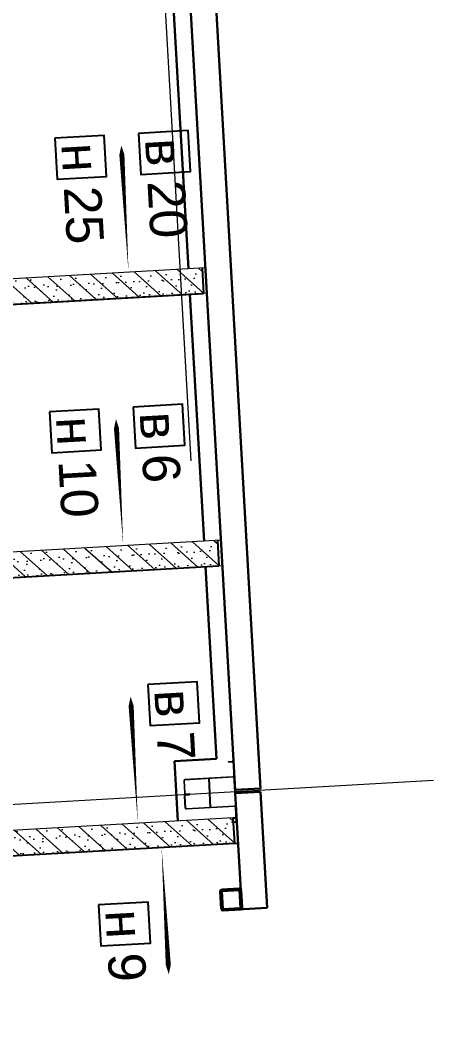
# Model space of a CAD drawing. Header units: metres. Extents: x 107714.6 to 107779.8, y 110796.6 to 110847.9.
# Drawn here: x 107776.04 to 107778.48, y 110811.93 to 110817.96 of the extents above; entities that cross this region are included whole.
import ezdxf

# ---------------------------------------------------------------- set-up
doc = ezdxf.new("R2010")
doc.units = ezdxf.units.M
doc.linetypes.add('CENTER', pattern=[50.8, 31.75, -6.35, 6.35, -6.35])
for name, color, linetype in [('2023.11.08_В_ОТКЛОНЕНИЯ', 7, 'Continuous'), ('2023.11.08_Н_ОТКЛОНЕНИЯ', 7, 'Continuous'), ('_1-1_ Внутренние стены', 7, 'Continuous'), ('Слой3', 7, 'Continuous')]:
    doc.layers.add(name, color=color, linetype=linetype)
doc.layers.add('Вспомогательные', color=6, linetype='Continuous', plot=False)
doc.layers.add('Несущие колонны', color=7, linetype='Continuous', lineweight=18, true_color=0x800040)
for name, color, linetype, lineweight in [('ОСИ', 251, 'CENTER', 18), ('Размерные', 45, 'Continuous', 15), ('Стены', 7, 'Continuous', 18), ('Стены разрез', 7, 'Continuous', 30)]:
    doc.layers.add(name, color=color, linetype=linetype, lineweight=lineweight)
doc.styles.add('AxeAndPointZ', font='arial.ttf')

# ---------------------------------------------------------------- blocks, each defined once
blk = doc.blocks.new('243_КолоннаНесущая_Труба_ГОСТ 30245-2003 - 120x120x5-V6-_О__L1_0_000_')
at = {"layer": 'Несущие колонны', "color": 7, "lineweight": 40}
for p, q in [((-60, 51), (-60, -51)), ((-55, -51), (-55, 51)), ((51, 60), (-51, 60)), ((-51, 55), (51, 55)), ((55, 51), (55, -51)), ((60, -51), (60, 51)), ((51, -55), (-51, -55)), ((-51, -60), (51, -60))]:
    blk.add_line(p, q, dxfattribs=at)
for centre, radius, start, end in [((-51, 51), 9, 90, 180), ((-51, 51), 4, 90, 180), ((51, 51), 9, 0, 90), ((51, 51), 4, 0, 90), ((-51, -51), 9, 180, 270), ((-51, -51), 4, 180, 270), ((51, -51), 4, 270, 0), ((51, -51), 9, 270, 360)]:
    blk.add_arc(centre, radius, start, end, dxfattribs=at)
blk = doc.blocks.new('к3')
at = {"color": 0, "linetype": 'ByBlock', "lineweight": -2, "ltscale": 200}
for p, q in [((4147417.8, 542805.7), (4147417.8, 542828.2)), ((4147417.8, 542805.7), (4147420.8, 542805.7)), ((4147420.8, 542805.7), (4147420.8, 542828.2)), ((4147425.8, 542836.2), (4147504.8, 542836.2)), ((4147425.8, 542833.2), (4147504.8, 542833.2)), ((4147509.8, 542828.2), (4147509.8, 542544.2)), ((4147512.8, 542828.2), (4147512.8, 542544.2)), ((4147682.8, 542828.2), (4147682.8, 542544.2)), ((4147685.8, 542828.2), (4147685.8, 542544.2)), ((4147769.8, 542836.2), (4147690.8, 542836.2)), ((4147769.8, 542833.2), (4147690.8, 542833.2)), ((4147774.8, 542805.7), (4147774.8, 542828.2)), ((4147777.8, 542805.7), (4147774.8, 542805.7)), ((4147777.8, 542805.7), (4147777.8, 542828.2)), ((4147593.8, 542544.2), (4147593.8, 542566.7)), ((4147593.8, 542566.7), (4147596.8, 542566.7)), ((4147596.8, 542544.2), (4147596.8, 542566.7)), ((4147598.8, 542544.2), (4147598.8, 542566.7)), ((4147601.8, 542566.7), (4147598.8, 542566.7)), ((4147601.8, 542544.2), (4147601.8, 542566.7)), ((4147517.8, 542539.2), (4147588.8, 542539.2)), ((4147517.8, 542536.2), (4147588.8, 542536.2)), ((4147677.8, 542539.2), (4147606.8, 542539.2)), ((4147677.8, 542536.2), (4147606.8, 542536.2))]:
    blk.add_line(p, q, dxfattribs=at)
for centre, radius, start, end in [((4147425.8, 542828.2), 8, 90, 180), ((4147425.8, 542828.2), 5, 90, 180), ((4147504.8, 542828.2), 8, 0, 90), ((4147504.8, 542828.2), 5, 0, 90), ((4147690.8, 542828.2), 8, 90, 180), ((4147690.8, 542828.2), 5, 90, 180), ((4147769.8, 542828.2), 8, 0, 90), ((4147769.8, 542828.2), 5, 0, 90), ((4147517.8, 542544.2), 8, 180, 270), ((4147517.8, 542544.2), 5, 180, 270), ((4147588.8, 542544.2), 8, 270, 0), ((4147588.8, 542544.2), 5, 270, 0), ((4147606.8, 542544.2), 8, 180, 270), ((4147606.8, 542544.2), 5, 180, 270), ((4147677.8, 542544.2), 5, 270, 0), ((4147677.8, 542544.2), 8, 270, 0)]:
    blk.add_arc(centre, radius, start, end, dxfattribs=at)
at = {"layer": 'Вспомогательные', "color": 0, "ltscale": 10}
for p, q in [((4147690.3, 542836.2), (4147505.3, 542836.2)), ((4147682.8, 542686.2), (4147512.8, 542686.2))]:
    blk.add_line(p, q, dxfattribs=at)

msp = doc.modelspace()

# ---------------------------------------------------------------- hatches: boundary and pattern name
at = {"layer": '_1-1_ Внутренние стены', "linetype": 'Continuous', "lineweight": 0, "true_color": 0x000000}
h = msp.add_hatch(dxfattribs=at)
h.set_pattern_fill('ГАЗОБЕТОН_0004', color=18, scale=0.001, angle=-86.74695, style=0, pattern_type=2)
h.set_pattern_definition([(318.25305, (107768.33842, 110772.80204), (0.05992578, 0.06714835), []), (3.25305, (107768.39835, 110772.86919), (-0.00459642, 0.08086948), [0, -0.054, 0, -0.081]), (68.25305, (107768.4655, 110772.809265), (0.07523517, -0.03001115), [0, -0.0396, 0, -0.0684])])
h.paths.add_polyline_path([(107773.2761, 110816.284), (107777.1099, 110816.5019), (107777.1184, 110816.3522), (107773.2846, 110816.1343)])
h = msp.add_hatch(dxfattribs=at)
h.set_pattern_fill('ГАЗОБЕТОН_0004', color=18, scale=0.001, angle=-86.74695, style=0, pattern_type=2)
h.set_pattern_definition([(318.25305, (107768.42978, 110771.19464), (0.05992578, 0.06714835), []), (3.25305, (107768.48971, 110771.261785), (-0.00459642, 0.08086948), [0, -0.054, 0, -0.081]), (68.25305, (107768.55686, 110771.20186), (0.07523517, -0.03001115), [0, -0.0396, 0, -0.0684])])
h.paths.add_polyline_path([(107773.3675, 110814.6766), (107777.2013, 110814.8945), (107777.2098, 110814.7448), (107773.376, 110814.5268)])
h = msp.add_hatch(dxfattribs=at)
h.set_pattern_fill('ГАЗОБЕТОН_0004', color=18, scale=0.001, angle=-86.74695, style=0, pattern_type=2)
h.set_pattern_definition([(318.25305, (107768.52285, 110769.55728), (0.05992578, 0.06714835), []), (3.25305, (107768.58277, 110769.62443), (-0.00459642, 0.08086948), [0, -0.054, 0, -0.081]), (68.25305, (107768.64992, 110769.5645), (0.07523517, -0.03001115), [0, -0.0396, 0, -0.0684])])
h.paths.add_polyline_path([(107773.4605, 110813.0392), (107777.2944, 110813.2572), (107777.3029, 110813.1074), (107773.4691, 110812.8895)])

# ---------------------------------------------------------------- linework, layer by layer
for points in [[(107777.1099, 110816.5019), (107777.1184, 110816.3522)], [(107777.2013, 110814.8945), (107777.2098, 110814.7448)], [(107777.2944, 110813.2572), (107777.3143, 110813.2583)], [(107777.3029, 110813.1074), (107777.2944, 110813.2572)], [(107777.3029, 110813.1074), (107777.3228, 110813.1085)]]:
    msp.add_lwpolyline(points)
at = {"layer": '2023.11.08_В_ОТКЛОНЕНИЯ'}
for points in [[(107776.6758, 110816.4772, 0, 0, 0), (107776.6333, 110817.226, 0, 0.16, 0), (107776.6503, 110816.9265, 0.03, 0.03, 0), (107776.6758, 110816.4772, 0, 0, 0)], [(107776.6442, 110814.8628, 0, 0, 0), (107776.6016, 110815.6116, 0, 0.16, 0), (107776.6186, 110815.3121, 0.03, 0.03, 0), (107776.6442, 110814.8628, 0, 0, 0)], [(107776.7307, 110813.2251, 0, 0, 0), (107776.6881, 110813.9739, 0, 0.16, 0), (107776.7051, 110813.6744, 0.03, 0.03, 0), (107776.7307, 110813.2251, 0, 0, 0)]]:
    msp.add_lwpolyline(points, format="xyseb", dxfattribs=at)
for points in [[(107776.7341, 110817.2964), (107776.7479, 110817.0548), (107777.0407, 110817.0714), (107777.027, 110817.313), (107776.7341, 110817.2964)], [(107776.7025, 110815.682), (107776.7162, 110815.4404), (107777.009, 110815.457), (107776.9953, 110815.6986), (107776.7025, 110815.682)], [(107776.789, 110814.0442), (107776.8027, 110813.8026), (107777.0955, 110813.8193), (107777.0818, 110814.0609), (107776.789, 110814.0442)]]:
    msp.add_lwpolyline(points, dxfattribs=at)
at = {"layer": '2023.11.08_Н_ОТКЛОНЕНИЯ'}
for points in [[(107776.6758, 110816.4772, 0, 0, 0), (107776.6333, 110817.226, 0, 0.16, 0), (107776.6503, 110816.9265, 0.03, 0.03, 0), (107776.6758, 110816.4772, 0, 0, 0)], [(107776.6442, 110814.8628, 0, 0, 0), (107776.6016, 110815.6116, 0, 0.16, 0), (107776.6186, 110815.3121, 0.03, 0.03, 0), (107776.6442, 110814.8628, 0, 0, 0)], [(107776.8711, 110813.0829, 0, 0, 0), (107776.9136, 110812.3341, 0, 0.16, 0), (107776.8966, 110812.6336, 0.03, 0.03, 0), (107776.8711, 110813.0829, 0, 0, 0)]]:
    msp.add_lwpolyline(points, format="xyseb", dxfattribs=at)
for points in [[(107776.2399, 110817.2683), (107776.2537, 110817.0267), (107776.5465, 110817.0433), (107776.5328, 110817.2849), (107776.2399, 110817.2683)], [(107776.2083, 110815.6539), (107776.222, 110815.4123), (107776.5148, 110815.4289), (107776.5011, 110815.6705), (107776.2083, 110815.6539)], [(107776.4994, 110812.7443), (107776.5131, 110812.5027), (107776.8059, 110812.5193), (107776.7922, 110812.761), (107776.4994, 110812.7443)]]:
    msp.add_lwpolyline(points, dxfattribs=at)
at = {"layer": 'ОСИ'}
for p, q in [((107775.2427, 110847.0626), (107777.9358, 110799.68)), ((107763.7422, 110812.6421), (107778.4767, 110813.4796))]:
    msp.add_line(p, q, dxfattribs=at)
at = {"layer": 'Слой3', "color": 6}
for points in [[(107773.2846, 110816.1343), (107777.1184, 110816.3522)], [(107773.376, 110814.5268), (107777.2098, 110814.7448)], [(107777.3029, 110813.1074), (107773.4691, 110812.8895)]]:
    msp.add_lwpolyline(points, dxfattribs=at)
at = {"layer": 'Стены', "lineweight": 18}
for points in [[(107777.1299, 110816.5031), (107773.2761, 110816.284)], [(107777.1384, 110816.3533), (107773.2846, 110816.1343)], [(107777.2213, 110814.8956), (107773.3675, 110814.6766)], [(107777.2298, 110814.7459), (107773.376, 110814.5268)], [(107777.2944, 110813.2572), (107773.4605, 110813.0392)], [(107777.2908, 110813.2319), (107777.2853, 110813.2316)], [(107777.3029, 110813.1074), (107773.4691, 110812.8895)]]:
    msp.add_lwpolyline(points, dxfattribs=at)
at = {"layer": 'Стены разрез'}
for p, q in [((107777.4547, 110813.4315), (107777.1154, 110819.4019)), ((107776.9656, 110819.3934), (107777.305, 110813.423)), ((107776.8825, 110819.0932), (107777.0301, 110816.4974)), ((107777.0386, 110816.3476), (107777.1214, 110814.89)), ((107777.1299, 110814.7402), (107777.1944, 110813.6065)), ((107777.1944, 110813.6065), (107776.9468, 110813.5925)), ((107776.9468, 110813.5925), (107776.9669, 110813.2385)), ((107777.305, 110813.423), (107777.4547, 110813.4315)), ((107777.4559, 110813.4116), (107777.3061, 110813.4031)), ((107777.3061, 110813.4031), (107777.3387, 110812.83)), ((107777.4947, 110812.7277), (107777.4559, 110813.4116)), ((107777.32, 110812.7177), (107777.4948, 110812.7277)), ((107777.3445, 110812.7281), (107777.345, 110812.7192))]:
    msp.add_line(p, q, dxfattribs=at)

# ---------------------------------------------------------------- block references
at = {"layer": 'Несущие колонны', "color": 7, "xscale": 0.0009999999999999998, "yscale": 0.0009999999999999998, "zscale": 0.0009999999999999998, "rotation": 273.2530497448619}
msp.add_blockref('243_КолоннаНесущая_Труба_ГОСТ 30245-2003 - 120x120x5-V6-_О__L1_0_000_', (107777.2817, 110812.7757), dxfattribs=at)
at = {"layer": 'Размерные', "color": 0, "xscale": 0.0009999999999999998, "yscale": 0.0009999999999999998, "zscale": 0.0009999999999999998, "rotation": 273.2530497448619}
msp.add_blockref('к3', (106999.9847, 114923.5238), dxfattribs=at)

# ---------------------------------------------------------------- texts
at = {"layer": '2023.11.08_В_ОТКЛОНЕНИЯ', "style": 'AxeAndPointZ'}
for s, p in [('в 20', (107776.7729, 110817.2618)), ('в 6', (107776.7412, 110815.6474)), ('в 7', (107776.8277, 110814.0097))]:
    msp.add_text(s, height=0.22, rotation=273.25305, dxfattribs=at).set_placement(p)
at = {"layer": '2023.11.08_Н_ОТКЛОНЕНИЯ', "style": 'AxeAndPointZ'}
for s, p in [('н 25', (107776.2787, 110817.2337)), ('н 10', (107776.247, 110815.6193)), ('н 9', (107776.5381, 110812.7098))]:
    msp.add_text(s, height=0.22, rotation=273.25305, dxfattribs=at).set_placement(p)

doc.saveas('drawing.dxf')
